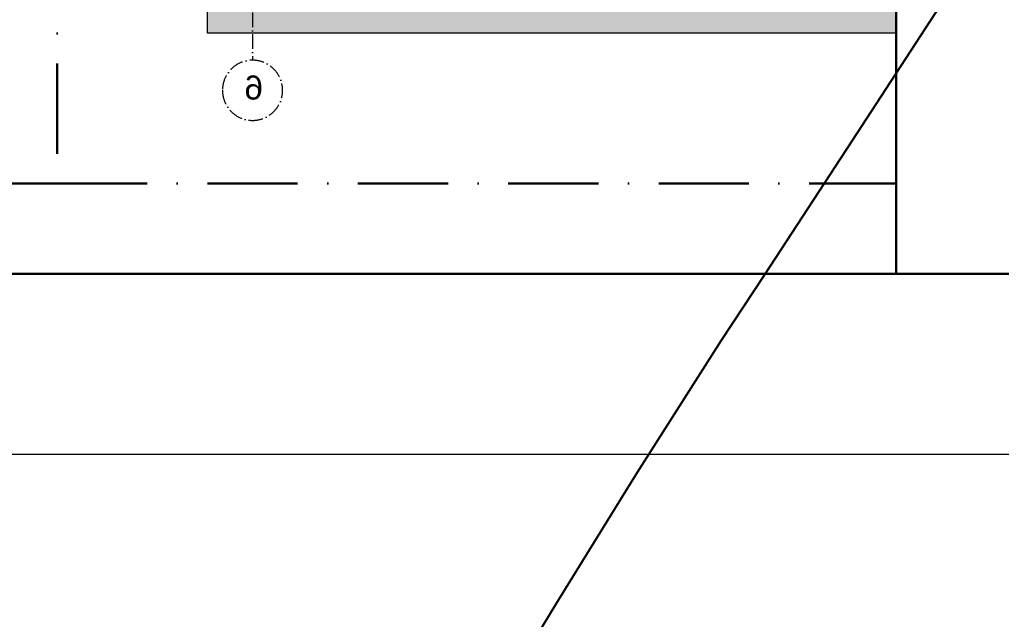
# Model space of a CAD drawing. Header units: millimetres. Extents: x 1353783 to 6492029790, y -7276956 to -512500.
# Drawn here: x 9971838 to 9975102, y -2823250 to -2821257 of the extents above; entities that cross this region are included whole.
import ezdxf

# ---------------------------------------------------------------- set-up
doc = ezdxf.new("R2010")
doc.units = ezdxf.units.MM
for name, pattern in [('482 Границы районов', [5, 3, -1, 0, -1]), ('ACAD_ISO10W100', [18, 12, -3, 0, -3]), ('CONTI', [0]), ('осевая', [50.8, 31.75, -6.35, 6.35, -6.35])]:
    doc.linetypes.add(name, pattern=pattern)
doc.layers.get('0').update_dxf_attribs({"lineweight": 5})
doc.layers.get('Defpoints').update_dxf_attribs({"color": 255})
doc.layers.add('GORIZUNKNOWN', color=32, linetype='CONTI')
doc.layers.add('РЕЛЬЕФ', color=7, linetype='CONTI')
for name, color, linetype, lineweight in [('ГП-Граница учасика ИЖС', 3, 'Continuous', 5), ('ГП-Тратуар', 3, 'Continuous', 5), ('оси', 231, 'осевая', 9)]:
    doc.layers.add(name, color=color, linetype=linetype, lineweight=lineweight)
doc.styles.add('GOST Common', font='', dxfattribs={"height": 3})
doc.styles.get('GOST Common').set_extended_font_data('GOST Common')

# ---------------------------------------------------------------- blocks, each defined once
blk = doc.blocks.new('амвамвам')
at = {"lineweight": 30, "ltscale": 100, "true_color": 0x939598}
h = blk.add_hatch(color=252, dxfattribs=at)
h.dxf.hatch_style = 1
h.paths.add_polyline_path([(9832780, -3510392), (9832780, -3510892), (9837130, -3510892), (9837130, -3510392)], flags=17)
h.paths.add_polyline_path([(9829980, -3510392), (9829980, -3510892), (9818530, -3510892), (9818530, -3495992), (9844030, -3495992), (9844530, -3495992), (9844530, -3513392), (9844030, -3513392), (9844030, -3496492), (9819030, -3496492), (9819030, -3510392)])
at = {"color": 251, "lineweight": 15, "ltscale": 100, "true_color": 0x636466}
blk.add_lwpolyline([(9829980, -3510392), (9829980, -3510892), (9818530, -3510892), (9818530, -3495992), (9844030, -3495992), (9844530, -3495992), (9844530, -3513392), (9844030, -3513392), (9844030, -3496492), (9819030, -3496492), (9819030, -3510392)], close=True, dxfattribs=at)
blk = doc.blocks.new('ТИП-3')
at = {"layer": 'оси', "color": 251, "linetype": 'ACAD_ISO10W100', "lineweight": 13, "ltscale": 20, "true_color": 0x636466}
blk.add_line((10387714, -2868431), (10387714, -2883281), dxfattribs=at)
blk.add_circle((10387714, -2883781), 500, dxfattribs=at)
at = {"layer": 'оси', "color": 251, "linetype": 'ACAD_ISO10W100', "lineweight": 13, "ltscale": 20, "true_color": 0x636466, "insert": (10387694, -2883535), "char_height": 400, "width": 158.4, "attachment_point": 2, "line_spacing_factor": 1.016949, "style": 'GOST Common'}
blk.add_mtext('{\\fArial|b0|i0|c204|p34;6}', dxfattribs=at)
blk = doc.blocks.new('оо')
at = {"layer": 'GORIZUNKNOWN', "color": 9, "true_color": 0xc7c8ca}
blk.add_lwpolyline([(222808.783, -3431676.072), (222809.723, -3431675.252), (222810.693, -3431674.422), (222811.683, -3431673.582), (222812.683, -3431672.752), (222813.683, -3431671.922), (222814.703, -3431671.102), (222815.723, -3431670.272), (222816.763, -3431669.432), (222817.793, -3431668.592), (222818.843, -3431667.742), (222819.893, -3431666.882), (222820.953, -3431665.992)], dxfattribs=at)

msp = doc.modelspace()

# ---------------------------------------------------------------- linework, layer by layer
at = {"layer": 'Defpoints', "lineweight": 0, "ltscale": 100}
msp.add_lwpolyline([(9958662, -2822701.4), (9997962.4, -2822701.4)], dxfattribs=at)
at = {"layer": 'ГП-Граница учасика ИЖС', "color": 94, "linetype": '482 Границы районов', "lineweight": 30, "ltscale": 100}
for points in [[(9966362.4, -2821801.7), (9965762.4, -2821801.7), (9965762.4, -2816901.7), (9971962.4, -2816901.7), (9971962.4, -2821801.7), (9969172.4, -2821801.7)], [(9977562.4, -2821801.7), (9978162.4, -2821801.7), (9978162.4, -2816901.7), (9971962.4, -2816901.7), (9971962.4, -2821801.7), (9974752.4, -2821801.7)]]:
    msp.add_lwpolyline(points, dxfattribs=at)
at = {"layer": 'ГП-Граница учасика ИЖС', "color": 251, "lineweight": 30, "ltscale": 100}
msp.add_lwpolyline([(9976182.4, -2821201.6), (9976182.4, -2821801.7, -0.414214), (9975882.4, -2822101.7), (9968042.4, -2822101.7, -0.414214), (9967742.4, -2821801.7), (9967742.4, -2821201.6)], format="xyb", dxfattribs=at)
msp.add_lwpolyline([(9972812.4, -2821201.6), (9974752.4, -2821201.6), (9974752.4, -2822101.7)], dxfattribs=at)

# ---------------------------------------------------------------- block references
at = {"color": 1, "lineweight": 30, "xscale": 0.1999999999999998, "yscale": 0.1999999999999998, "zscale": 0.1999999999999998, "rotation": 359.9999889757423}
msp.add_blockref('амвамвам', (8008756.4, -2119122.9), dxfattribs=at)
at = {"layer": 'ГП-Тратуар', "color": 3, "lineweight": 30, "xscale": -0.1999999999999999, "yscale": 0.2, "zscale": 0.2, "rotation": 359.9999889757078}
msp.add_blockref('ТИП-3', (12050155.3, -2244735.9), dxfattribs=at)
at = {"layer": 'РЕЛЬЕФ', "color": 240, "lineweight": 30, "true_color": 0xed1f24, "xscale": 200.0000000000001, "yscale": 200.0000000000001, "zscale": 200.0000000000001, "rotation": 17.80578495452471}
msp.add_blockref('оо', (-242329121, 637008728.1), dxfattribs=at)

doc.saveas('drawing.dxf')
